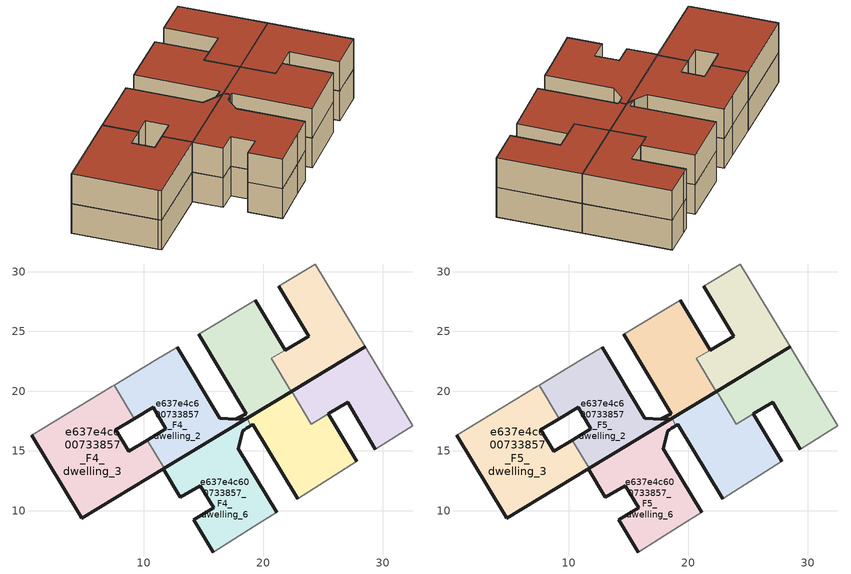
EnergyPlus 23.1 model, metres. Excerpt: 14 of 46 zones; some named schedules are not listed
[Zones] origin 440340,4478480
e637e4c600733857_F4_dwelling_0
 floor to e637e4c600733857_F3_dwelling_0 (EU_floor_Construction): 28.54,23.71 24.35,30.65 21.82,29.12 21.27,28.79 23.79,24.59 21.85,23.45 21.84,23.44 20.66,22.74 22.34,19.97 z12
 wall outside (EU_wall_Construction): 21.84,23.44 21.85,23.45 23.79,24.59 21.27,28.79 / 28.54,23.71 22.34,19.97 z12:15
 wall adiabatic (EU_wall_Construction): 21.27,28.79 21.82,29.12 24.35,30.65 28.54,23.71 z12:15
 wall to e637e4c600733857_F4_dwelling_1 (EU_wall_Construction): 22.34,19.97 20.66,22.74 21.84,23.44 z12:15
e637e4c600733857_F4_dwelling_1
 floor to e637e4c600733857_F3_dwelling_1 (EU_floor_Construction): 22.34,19.97 20.66,22.74 21.84,23.44 19.32,27.62 14.58,24.76 18.56,18.13 17.74,17.67 18.47,17.64 z12
 wall outside (EU_wall_Construction): 19.32,27.62 21.84,23.44 / 22.34,19.97 18.47,17.64 17.74,17.67 18.56,18.13 14.58,24.76 z12:15
 wall adiabatic (EU_wall_Construction): 14.58,24.76 19.32,27.62 z12:15
e637e4c600733857_F4_dwelling_2
 floor to e637e4c600733857_F3_dwelling_2 (EU_floor_Construction): 18.47,17.64 17.74,17.67 16.36,17.74 12.8,23.68 10.97,22.57 7.51,20.5 9.2,17.71 10.77,18.66 11.84,16.85 10.29,15.91 11.71,13.55 z12
 wall outside (EU_wall_Construction): 10.29,15.91 11.84,16.85 10.77,18.66 9.2,17.71 / 12.8,23.68 16.36,17.74 17.74,17.67 18.47,17.64 11.71,13.55 z12:15
 wall to e637e4c600733857_F4_dwelling_3 (EU_wall_Construction): 11.71,13.55 10.29,15.91 / 9.2,17.71 7.51,20.5 z12:15
 wall adiabatic (EU_wall_Construction): 7.51,20.5 10.97,22.57 12.8,23.68 z12:15
e637e4c600733857_F4_dwelling_3
 floor to e637e4c600733857_F3_dwelling_3 (EU_floor_Construction): 11.71,13.55 10.29,15.91 8.72,14.95 7.64,16.76 9.2,17.71 7.51,20.5 7.34,20.39 0.59,16.3 4.61,9.67 4.78,9.37 z12
 wall outside (EU_wall_Construction): 9.2,17.71 7.64,16.76 8.72,14.95 10.29,15.91 / 11.71,13.55 4.78,9.37 4.61,9.67 0.59,16.3 z12:15
 wall adiabatic (EU_wall_Construction): 0.59,16.3 7.34,20.39 7.51,20.5 z12:15
e637e4c600733857_F4_dwelling_4
 floor to e637e4c600733857_F3_dwelling_4 (EU_floor_Construction): 32.52,17.11 28.54,23.71 22.35,19.98 24,17.25 25.44,18.11 27.04,19.06 29.37,15.13 z12
 wall outside (EU_wall_Construction): 22.35,19.98 28.54,23.71 / 29.37,15.13 27.04,19.06 25.44,18.11 z12:15
 wall adiabatic (EU_wall_Construction): 28.54,23.71 32.52,17.11 29.37,15.13 z12:15
 wall to e637e4c600733857_F4_dwelling_5 (EU_wall_Construction): 25.44,18.11 24,17.25 22.35,19.98 z12:15
e637e4c600733857_F4_dwelling_5
 floor to e637e4c600733857_F3_dwelling_5 (EU_floor_Construction): 27.81,14.14 25.44,18.11 24,17.25 22.35,19.98 18.66,17.75 18.65,17.67 18.87,17.31 18.8,17.02 19.1,17.21 22.86,11 z12
 wall outside (EU_wall_Construction): 18.66,17.75 22.35,19.98 / 25.44,18.11 27.81,14.14 / 22.86,11 19.1,17.21 18.8,17.02 z12:15
 wall to e637e4c600733857_F4_dwelling_6 (EU_wall_Construction): 18.8,17.02 18.87,17.31 18.65,17.67 18.66,17.75 z12:15
 wall adiabatic (EU_wall_Construction): 27.81,14.14 22.86,11 z12:15
e637e4c600733857_F4_dwelling_6
 floor to e637e4c600733857_F3_dwelling_6 (EU_floor_Construction): 19.23,8.71 21.11,9.87 17.9,15.17 18.26,16.68 18.44,16.79 18.58,16.88 18.8,17.02 18.87,17.31 18.65,17.67 18.66,17.75 11.62,13.5 13.06,11.12 14.7,12.09 15.85,10.24 14.19,9.24 15.82,6.54 z12
 wall outside (EU_wall_Construction): 18.8,17.02 18.58,16.88 18.44,16.79 18.26,16.68 17.9,15.17 21.11,9.87 / 15.82,6.54 14.19,9.24 15.85,10.24 14.7,12.09 13.06,11.12 11.62,13.5 18.66,17.75 z12:15
 wall adiabatic (EU_wall_Construction): 21.11,9.87 19.23,8.71 15.82,6.54 z12:15
e637e4c600733857_F5_dwelling_0
 floor to e637e4c600733857_F4_dwelling_0 (EU_floor_Construction): 28.54,23.71 24.35,30.65 21.82,29.12 21.27,28.79 23.79,24.59 21.85,23.45 21.84,23.44 20.66,22.74 22.34,19.97 z15
 wall outside (EU_wall_Construction): 21.84,23.44 21.85,23.45 23.79,24.59 21.27,28.79 / 28.54,23.71 22.34,19.97 z15:18
 wall adiabatic (EU_wall_Construction): 21.27,28.79 21.82,29.12 24.35,30.65 28.54,23.71 z15:18
 wall to e637e4c600733857_F5_dwelling_1 (EU_wall_Construction): 22.34,19.97 20.66,22.74 21.84,23.44 z15:18
 roof outside (EU_roof_Construction): 24.35,30.65 28.54,23.71 22.34,19.97 20.66,22.74 21.84,23.44 21.85,23.45 23.79,24.59 21.27,28.79 21.82,29.12 z18
e637e4c600733857_F5_dwelling_1
 floor to e637e4c600733857_F4_dwelling_1 (EU_floor_Construction): 22.34,19.97 20.66,22.74 21.84,23.44 19.32,27.62 14.58,24.76 18.56,18.13 17.74,17.67 18.47,17.64 z15
 wall outside (EU_wall_Construction): 19.32,27.62 21.84,23.44 / 22.34,19.97 18.47,17.64 17.74,17.67 18.56,18.13 14.58,24.76 z15:18
 wall adiabatic (EU_wall_Construction): 14.58,24.76 19.32,27.62 z15:18
 roof outside (EU_roof_Construction): 19.32,27.62 21.84,23.44 20.66,22.74 22.34,19.97 18.47,17.64 17.74,17.67 18.56,18.13 14.58,24.76 z18
e637e4c600733857_F5_dwelling_2
 floor to e637e4c600733857_F4_dwelling_2 (EU_floor_Construction): 18.47,17.64 17.74,17.67 16.36,17.74 12.8,23.68 10.97,22.57 7.51,20.5 9.2,17.71 10.77,18.66 11.84,16.85 10.29,15.91 11.71,13.55 z15
 wall outside (EU_wall_Construction): 10.29,15.91 11.84,16.85 10.77,18.66 9.2,17.71 / 12.8,23.68 16.36,17.74 17.74,17.67 18.47,17.64 11.71,13.55 z15:18
 wall to e637e4c600733857_F5_dwelling_3 (EU_wall_Construction): 11.71,13.55 10.29,15.91 / 9.2,17.71 7.51,20.5 z15:18
 wall adiabatic (EU_wall_Construction): 7.51,20.5 10.97,22.57 12.8,23.68 z15:18
 roof outside (EU_roof_Construction): 12.8,23.68 16.36,17.74 17.74,17.67 18.47,17.64 11.71,13.55 10.29,15.91 11.84,16.85 10.77,18.66 9.2,17.71 7.51,20.5 10.97,22.57 z18
e637e4c600733857_F5_dwelling_3
 floor to e637e4c600733857_F4_dwelling_3 (EU_floor_Construction): 11.71,13.55 10.29,15.91 8.72,14.95 7.64,16.76 9.2,17.71 7.51,20.5 7.34,20.39 0.59,16.3 4.61,9.67 4.78,9.37 z15
 wall outside (EU_wall_Construction): 9.2,17.71 7.64,16.76 8.72,14.95 10.29,15.91 / 11.71,13.55 4.78,9.37 4.61,9.67 0.59,16.3 z15:18
 wall adiabatic (EU_wall_Construction): 0.59,16.3 7.34,20.39 7.51,20.5 z15:18
 roof outside (EU_roof_Construction): 9.2,17.71 7.64,16.76 8.72,14.95 10.29,15.91 11.71,13.55 4.78,9.37 4.61,9.67 0.59,16.3 7.34,20.39 7.51,20.5 z18
e637e4c600733857_F5_dwelling_4
 floor to e637e4c600733857_F4_dwelling_4 (EU_floor_Construction): 32.52,17.11 28.54,23.71 22.35,19.98 24,17.25 25.44,18.11 27.04,19.06 29.37,15.13 z15
 wall outside (EU_wall_Construction): 22.35,19.98 28.54,23.71 / 29.37,15.13 27.04,19.06 25.44,18.11 z15:18
 wall adiabatic (EU_wall_Construction): 28.54,23.71 32.52,17.11 29.37,15.13 z15:18
 wall to e637e4c600733857_F5_dwelling_5 (EU_wall_Construction): 25.44,18.11 24,17.25 22.35,19.98 z15:18
 roof outside (EU_roof_Construction): 28.54,23.71 32.52,17.11 29.37,15.13 27.04,19.06 25.44,18.11 24,17.25 22.35,19.98 z18
e637e4c600733857_F5_dwelling_5
 floor to e637e4c600733857_F4_dwelling_5 (EU_floor_Construction): 27.81,14.14 25.44,18.11 24,17.25 22.35,19.98 18.66,17.75 18.65,17.67 18.87,17.31 18.8,17.02 19.1,17.21 22.86,11 z15
 wall outside (EU_wall_Construction): 18.66,17.75 22.35,19.98 / 25.44,18.11 27.81,14.14 / 22.86,11 19.1,17.21 18.8,17.02 z15:18
 wall to e637e4c600733857_F5_dwelling_6 (EU_wall_Construction): 18.8,17.02 18.87,17.31 18.65,17.67 18.66,17.75 z15:18
 wall adiabatic (EU_wall_Construction): 27.81,14.14 22.86,11 z15:18
 roof outside (EU_roof_Construction): 25.44,18.11 27.81,14.14 22.86,11 19.1,17.21 18.8,17.02 18.87,17.31 18.65,17.67 18.66,17.75 22.35,19.98 24,17.25 z18
e637e4c600733857_F5_dwelling_6
 floor to e637e4c600733857_F4_dwelling_6 (EU_floor_Construction): 19.23,8.71 21.11,9.87 17.9,15.17 18.26,16.68 18.44,16.79 18.58,16.88 18.8,17.02 18.87,17.31 18.65,17.67 18.66,17.75 11.62,13.5 13.06,11.12 14.7,12.09 15.85,10.24 14.19,9.24 15.82,6.54 z15
 wall outside (EU_wall_Construction): 18.8,17.02 18.58,16.88 18.44,16.79 18.26,16.68 17.9,15.17 21.11,9.87 / 15.82,6.54 14.19,9.24 15.85,10.24 14.7,12.09 13.06,11.12 11.62,13.5 18.66,17.75 z15:18
 wall adiabatic (EU_wall_Construction): 21.11,9.87 19.23,8.71 15.82,6.54 z15:18
 roof outside (EU_roof_Construction): 18.87,17.31 18.8,17.02 18.58,16.88 18.44,16.79 18.26,16.68 17.9,15.17 21.11,9.87 19.23,8.71 15.82,6.54 14.19,9.24 15.85,10.24 14.7,12.09 13.06,11.12 11.62,13.5 18.66,17.75 18.65,17.67 z18
[Building]
EU S2 Campaign: North Axis=0; Terrain=City; Solar Distribution=FullExterior
[Site:Location]
Madrid: Latitude=40.5; Longitude=-3.5; Time Zone=1; Elevation=609
[SizingPeriod:WeatherFileDays]
AnnualSizingPeriod: Begin Month=1; Begin Day of Month=1; End Month=12; End Day of Month=31; Day of Week for Start Day=Monday; Use Weather File Daylight Saving Period=No; Use Weather File Rain and Snow Indicators=No
[MATERIAL]
EU_InternalMass_Material: Roughness=MediumRough; Thickness=0.1; Conductivity=1; Density=1800; Specific Heat=900; Thermal Absorptance=0.9; Solar Absorptance=0.7; Visible Absorptance=0.7
[MATERIAL:NOMASS] Roughness=MediumRough; Thermal Absorptance=0.9; Solar Absorptance=0.7; Visible Absorptance=0.7
Name | Thermal Resistance
EU_wall_NoMass | 0.419739
EU_roof_NoMass | 0.352165
EU_floor_NoMass | 0.608284
[CONSTRUCTION]
EU_wall_Construction: EU_wall_NoMass
EU_roof_Construction: EU_roof_NoMass
EU_floor_Construction: EU_floor_NoMass
EU_InternalMass_Construction: EU_InternalMass_Material
[ZONE] Type=1; Multiplier=1; Ceiling Height=autocalculate; Floor Area=autocalculate; Part of Total Floor Area=Yes
Name | Volume
e637e4c600733857_F4_dwelling_0; e637e4c600733857_F5_dwelling_0 | 122.858
e637e4c600733857_F4_dwelling_1; e637e4c600733857_F5_dwelling_1 | 122.411
e637e4c600733857_F4_dwelling_2; e637e4c600733857_F5_dwelling_2 | 141.362
e637e4c600733857_F4_dwelling_3; e637e4c600733857_F5_dwelling_3 | 185.202
e637e4c600733857_F4_dwelling_4; e637e4c600733857_F5_dwelling_4 | 119.742
e637e4c600733857_F4_dwelling_5; e637e4c600733857_F5_dwelling_5 | 123.367
e637e4c600733857_F4_dwelling_6; e637e4c600733857_F5_dwelling_6 | 144.183
[INTERNALMASS] Construction=EU_InternalMass_Construction
Name | Zone or ZoneList | Surface Area
e637e4c600733857_F4_dwelling_0_EU_InternalMass | e637e4c600733857_F4_dwelling_0 | 33.5624
e637e4c600733857_F4_dwelling_1_EU_InternalMass | e637e4c600733857_F4_dwelling_1 | 66.9614
e637e4c600733857_F4_dwelling_2_EU_InternalMass | e637e4c600733857_F4_dwelling_2 | 54.4572
e637e4c600733857_F4_dwelling_3_EU_InternalMass | e637e4c600733857_F4_dwelling_3 | 54.4612
e637e4c600733857_F4_dwelling_4_EU_InternalMass | e637e4c600733857_F4_dwelling_4 | 35.4194
e637e4c600733857_F4_dwelling_5_EU_InternalMass | e637e4c600733857_F4_dwelling_5 | 73.5021
e637e4c600733857_F4_dwelling_6_EU_InternalMass | e637e4c600733857_F4_dwelling_6 | 62.8578
e637e4c600733857_F5_dwelling_0_EU_InternalMass | e637e4c600733857_F5_dwelling_0 | 33.5624
e637e4c600733857_F5_dwelling_1_EU_InternalMass | e637e4c600733857_F5_dwelling_1 | 66.9614
e637e4c600733857_F5_dwelling_2_EU_InternalMass | e637e4c600733857_F5_dwelling_2 | 54.4572
e637e4c600733857_F5_dwelling_3_EU_InternalMass | e637e4c600733857_F5_dwelling_3 | 54.4612
e637e4c600733857_F5_dwelling_4_EU_InternalMass | e637e4c600733857_F5_dwelling_4 | 35.4194
e637e4c600733857_F5_dwelling_5_EU_InternalMass | e637e4c600733857_F5_dwelling_5 | 73.5021
e637e4c600733857_F5_dwelling_6_EU_InternalMass | e637e4c600733857_F5_dwelling_6 | 62.8578
[OTHEREQUIPMENT] Fuel Type=Electricity; Design Level Calculation Method=Watts/Area; Power per Zone Floor Area=1; Fraction Latent=0; Fraction Radiant=0; Fraction Lost=0; Carbon Dioxide Generation Rate=0; EndUse Subcategory=EU_Step8_InternalGains
Name | Zone or ZoneList or Space or SpaceList | Schedule
EU_Step8_InternalGain_e637e4c600733857_F4_dwelling_0_f000 | e637e4c600733857_F4_dwelling_0 | EU_Step8_GainSchedule_e637e4c600733857_F4_dwelling_0_f000
EU_Step8_InternalGain_e637e4c600733857_F4_dwelling_1_f000 | e637e4c600733857_F4_dwelling_1 | EU_Step8_GainSchedule_e637e4c600733857_F4_dwelling_1_f000
EU_Step8_InternalGain_e637e4c600733857_F4_dwelling_2_f000 | e637e4c600733857_F4_dwelling_2 | EU_Step8_GainSchedule_e637e4c600733857_F4_dwelling_2_f000
EU_Step8_InternalGain_e637e4c600733857_F4_dwelling_3_f000 | e637e4c600733857_F4_dwelling_3 | EU_Step8_GainSchedule_e637e4c600733857_F4_dwelling_3_f000
EU_Step8_InternalGain_e637e4c600733857_F4_dwelling_4_f000 | e637e4c600733857_F4_dwelling_4 | EU_Step8_GainSchedule_e637e4c600733857_F4_dwelling_4_f000
EU_Step8_InternalGain_e637e4c600733857_F4_dwelling_5_f000 | e637e4c600733857_F4_dwelling_5 | EU_Step8_GainSchedule_e637e4c600733857_F4_dwelling_5_f000
EU_Step8_InternalGain_e637e4c600733857_F4_dwelling_6_f000 | e637e4c600733857_F4_dwelling_6 | EU_Step8_GainSchedule_e637e4c600733857_F4_dwelling_6_f000
EU_Step8_InternalGain_e637e4c600733857_F5_dwelling_0_f000 | e637e4c600733857_F5_dwelling_0 | EU_Step8_GainSchedule_e637e4c600733857_F5_dwelling_0_f000
EU_Step8_InternalGain_e637e4c600733857_F5_dwelling_1_f000 | e637e4c600733857_F5_dwelling_1 | EU_Step8_GainSchedule_e637e4c600733857_F5_dwelling_1_f000
EU_Step8_InternalGain_e637e4c600733857_F5_dwelling_2_f000 | e637e4c600733857_F5_dwelling_2 | EU_Step8_GainSchedule_e637e4c600733857_F5_dwelling_2_f000
EU_Step8_InternalGain_e637e4c600733857_F5_dwelling_3_f000 | e637e4c600733857_F5_dwelling_3 | EU_Step8_GainSchedule_e637e4c600733857_F5_dwelling_3_f000
EU_Step8_InternalGain_e637e4c600733857_F5_dwelling_4_f000 | e637e4c600733857_F5_dwelling_4 | EU_Step8_GainSchedule_e637e4c600733857_F5_dwelling_4_f000
EU_Step8_InternalGain_e637e4c600733857_F5_dwelling_5_f000 | e637e4c600733857_F5_dwelling_5 | EU_Step8_GainSchedule_e637e4c600733857_F5_dwelling_5_f000
EU_Step8_InternalGain_e637e4c600733857_F5_dwelling_6_f000 | e637e4c600733857_F5_dwelling_6 | EU_Step8_GainSchedule_e637e4c600733857_F5_dwelling_6_f000
[ZONEVENTILATION:DESIGNFLOWRATE] Schedule=EU_AlwaysOn; Design Flow Rate Calculation Method=AirChanges/Hour; Air Changes per Hour=0.703302; Ventilation Type=Natural; Fan Pressure Rise=0; Fan Total Efficiency=1; Constant Term Coefficient=1; Temperature Term Coefficient=0; Velocity Term Coefficient=0; Velocity Squared Term Coefficient=0; Minimum Indoor Temperature=-100; Maximum Indoor Temperature=100; Delta Temperature=-100; Minimum Outdoor Temperature=-100; Maximum Outdoor Temperature=100; Maximum Wind Speed=40
Name | Zone or ZoneList or Space or SpaceList
EU_ConstantAir_e637e4c600733857_F4_dwelling_0 | e637e4c600733857_F4_dwelling_0
EU_ConstantAir_e637e4c600733857_F4_dwelling_1 | e637e4c600733857_F4_dwelling_1
EU_ConstantAir_e637e4c600733857_F4_dwelling_2 | e637e4c600733857_F4_dwelling_2
EU_ConstantAir_e637e4c600733857_F4_dwelling_3 | e637e4c600733857_F4_dwelling_3
EU_ConstantAir_e637e4c600733857_F4_dwelling_4 | e637e4c600733857_F4_dwelling_4
EU_ConstantAir_e637e4c600733857_F4_dwelling_5 | e637e4c600733857_F4_dwelling_5
EU_ConstantAir_e637e4c600733857_F4_dwelling_6 | e637e4c600733857_F4_dwelling_6
EU_ConstantAir_e637e4c600733857_F5_dwelling_0 | e637e4c600733857_F5_dwelling_0
EU_ConstantAir_e637e4c600733857_F5_dwelling_1 | e637e4c600733857_F5_dwelling_1
EU_ConstantAir_e637e4c600733857_F5_dwelling_2 | e637e4c600733857_F5_dwelling_2
EU_ConstantAir_e637e4c600733857_F5_dwelling_3 | e637e4c600733857_F5_dwelling_3
EU_ConstantAir_e637e4c600733857_F5_dwelling_4 | e637e4c600733857_F5_dwelling_4
EU_ConstantAir_e637e4c600733857_F5_dwelling_5 | e637e4c600733857_F5_dwelling_5
EU_ConstantAir_e637e4c600733857_F5_dwelling_6 | e637e4c600733857_F5_dwelling_6
[HVACTEMPLATE:ZONE:IDEALLOADSAIRSYSTEM] System Availability Schedule=EU_AlwaysOn; Maximum Heating Supply Air Temperature=50; Minimum Cooling Supply Air Temperature=13; Maximum Heating Supply Air Humidity Ratio=0.0156; Minimum Cooling Supply Air Humidity Ratio=0.0077; Heating Limit=NoLimit; Cooling Limit=NoLimit; Heating Availability Schedule=EU_AlwaysOn; Cooling Availability Schedule=EU_CoolingOff; Dehumidification Control Type=ConstantSensibleHeatRatio; Cooling Sensible Heat Ratio=0.7; Dehumidification Setpoint=60; Humidification Control Type=None; Humidification Setpoint=30; Outdoor Air Method=None; Outdoor Air Flow Rate per Person=0.00944; Outdoor Air Flow Rate per Zone Floor Area=0; Outdoor Air Flow Rate per Zone=0; Demand Controlled Ventilation Type=None; Outdoor Air Economizer Type=NoEconomizer; Heat Recovery Type=None; Sensible Heat Recovery Effectiveness=0.7; Latent Heat Recovery Effectiveness=0.65
Name | Template Thermostat
e637e4c600733857_F4_dwelling_0 | EU_HeatOnly_e637e4c600733857_F4_dwelling_0
e637e4c600733857_F4_dwelling_1 | EU_HeatOnly_e637e4c600733857_F4_dwelling_1
e637e4c600733857_F4_dwelling_2 | EU_HeatOnly_e637e4c600733857_F4_dwelling_2
e637e4c600733857_F4_dwelling_3 | EU_HeatOnly_e637e4c600733857_F4_dwelling_3
e637e4c600733857_F4_dwelling_4 | EU_HeatOnly_e637e4c600733857_F4_dwelling_4
e637e4c600733857_F4_dwelling_5 | EU_HeatOnly_e637e4c600733857_F4_dwelling_5
e637e4c600733857_F4_dwelling_6 | EU_HeatOnly_e637e4c600733857_F4_dwelling_6
e637e4c600733857_F5_dwelling_0 | EU_HeatOnly_e637e4c600733857_F5_dwelling_0
e637e4c600733857_F5_dwelling_1 | EU_HeatOnly_e637e4c600733857_F5_dwelling_1
e637e4c600733857_F5_dwelling_2 | EU_HeatOnly_e637e4c600733857_F5_dwelling_2
e637e4c600733857_F5_dwelling_3 | EU_HeatOnly_e637e4c600733857_F5_dwelling_3
e637e4c600733857_F5_dwelling_4 | EU_HeatOnly_e637e4c600733857_F5_dwelling_4
e637e4c600733857_F5_dwelling_5 | EU_HeatOnly_e637e4c600733857_F5_dwelling_5
e637e4c600733857_F5_dwelling_6 | EU_HeatOnly_e637e4c600733857_F5_dwelling_6
[SIZING:ZONE] Zone Cooling Design Supply Air Temperature Input Method=SupplyAirTemperature; Zone Cooling Design Supply Air Temperature=13; Zone Heating Design Supply Air Temperature Input Method=SupplyAirTemperature; Zone Heating Design Supply Air Temperature=50; Zone Cooling Design Supply Air Humidity Ratio=0.008; Zone Heating Design Supply Air Humidity Ratio=0.008; Cooling Design Air Flow Method=DesignDay; Cooling Design Air Flow Rate=0; Cooling Minimum Air Flow per Zone Floor Area=0.000762; Cooling Minimum Air Flow=0; Cooling Minimum Air Flow Fraction=0.2; Heating Design Air Flow Method=DesignDay; Heating Design Air Flow Rate=0; Heating Maximum Air Flow per Zone Floor Area=0.002032; Heating Maximum Air Flow=0.141576; Heating Maximum Air Flow Fraction=0.3; Account for Dedicated Outdoor Air System=No; Dedicated Outdoor Air System Control Strategy=NeutralSupplyAir; Dedicated Outdoor Air Low Setpoint Temperature for Design=autosize; Dedicated Outdoor Air High Setpoint Temperature for Design=autosize; Zone Load Sizing Method=Sensible Load Only No Latent Load; Zone Latent Cooling Design Supply Air Humidity Ratio Input Method=HumidityRatioDifference; Zone Cooling Design Supply Air Humidity Ratio Difference=0.005; Zone Latent Heating Design Supply Air Humidity Ratio Input Method=HumidityRatioDifference; Zone Humidification Design Supply Air Humidity Ratio Difference=0.005
e637e4c600733857_F4_dwelling_0; e637e4c600733857_F4_dwelling_1; e637e4c600733857_F4_dwelling_2; e637e4c600733857_F4_dwelling_3; e637e4c600733857_F4_dwelling_4; e637e4c600733857_F4_dwelling_5; e637e4c600733857_F4_dwelling_6; e637e4c600733857_F5_dwelling_0; e637e4c600733857_F5_dwelling_1; e637e4c600733857_F5_dwelling_2; e637e4c600733857_F5_dwelling_3; e637e4c600733857_F5_dwelling_4; e637e4c600733857_F5_dwelling_5; e637e4c600733857_F5_dwelling_6
[SCHEDULE:FILE] Column Number=1; Rows to Skip at Top=0; Number of Hours of Data=8760; Column Separator=Comma; Interpolate to Timestep=No; Minutes per Item=60; Adjust Schedule for Daylight Savings=Yes
Name | File
EU_Step8_GainSchedule_e637e4c600733857_F4_dwelling_0_f000 | ../../schedules/e637e4c600733857/e637e4c600733857_F4_dwelling_0_f000_gain.csv
EU_Step8_GainSchedule_e637e4c600733857_F4_dwelling_1_f000 | ../../schedules/e637e4c600733857/e637e4c600733857_F4_dwelling_1_f000_gain.csv
EU_Step8_GainSchedule_e637e4c600733857_F4_dwelling_2_f000 | ../../schedules/e637e4c600733857/e637e4c600733857_F4_dwelling_2_f000_gain.csv
EU_Step8_GainSchedule_e637e4c600733857_F4_dwelling_3_f000 | ../../schedules/e637e4c600733857/e637e4c600733857_F4_dwelling_3_f000_gain.csv
EU_Step8_GainSchedule_e637e4c600733857_F4_dwelling_4_f000 | ../../schedules/e637e4c600733857/e637e4c600733857_F4_dwelling_4_f000_gain.csv
EU_Step8_GainSchedule_e637e4c600733857_F4_dwelling_5_f000 | ../../schedules/e637e4c600733857/e637e4c600733857_F4_dwelling_5_f000_gain.csv
EU_Step8_GainSchedule_e637e4c600733857_F4_dwelling_6_f000 | ../../schedules/e637e4c600733857/e637e4c600733857_F4_dwelling_6_f000_gain.csv
